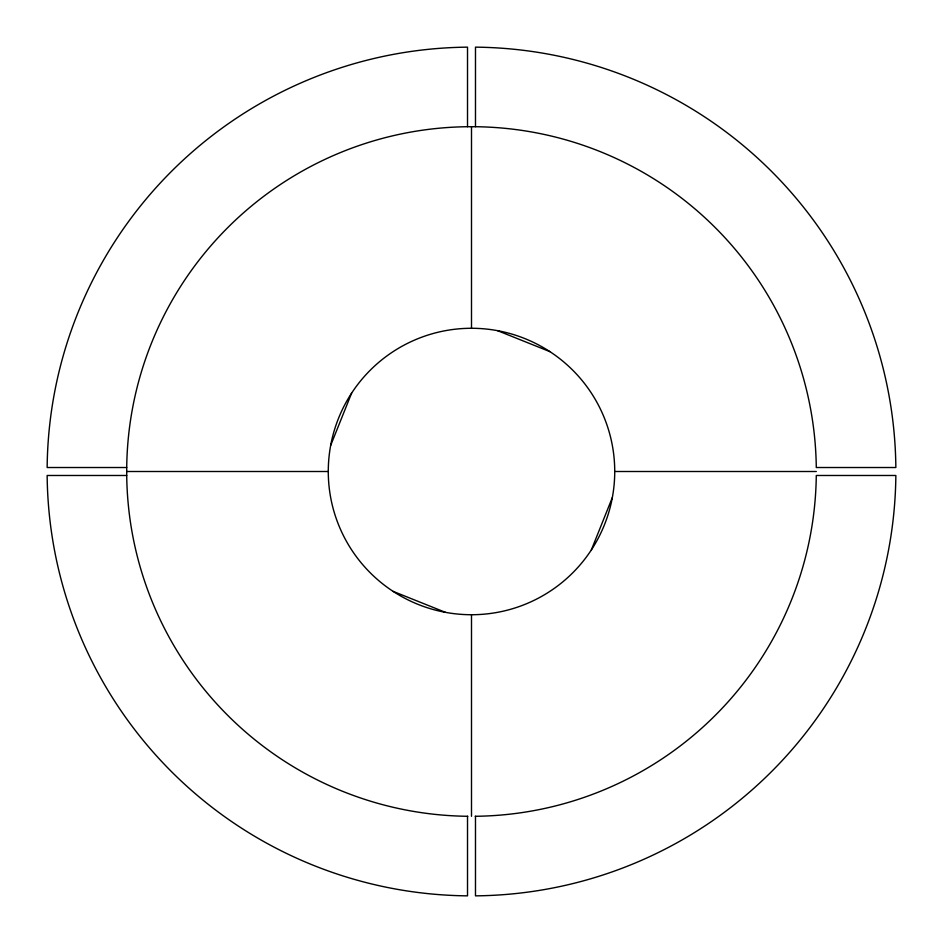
<?xml version="1.0" encoding="UTF-8"?>
<svg xmlns="http://www.w3.org/2000/svg" width="943" height="943" viewBox="0 0 943 943"><rect width="100%" height="100%" fill="white"/><g stroke="black" fill="none" stroke-linecap="round" stroke-linejoin="round"><path stroke-width="1.41" d="M467.775 816.284L467.516 816.284A344.808 344.808 0 0 1 126.716 475.484L126.716 467.516A344.808 344.808 0 0 1 467.516 126.716L475.484 126.716A344.808 344.808 0 0 1 816.284 467.516L895.85 467.516A424.374 424.374 0 0 0 475.484 47.15L475.484 126.716M330.663 445.438L351.621 393.125M591.379 549.875L612.337 497.562M475.225 816.284L475.484 816.284A344.808 344.808 0 0 0 816.284 475.484L895.85 475.484A424.374 424.374 0 0 1 475.484 895.85L475.484 816.284M126.716 467.516L47.15 467.516A424.374 424.374 0 0 1 467.516 47.15L467.516 126.716M126.692 471.5L328.27 471.5M614.73 471.5A143.23 143.23 0 0 0 399.891 347.46A143.23 143.23 0 0 0 399.891 595.54A143.23 143.23 0 0 0 614.73 471.5L816.308 471.5M126.716 475.484L47.15 475.484A424.374 424.374 0 0 0 467.516 895.85L467.516 816.284M471.5 816.308L471.5 614.73M497.562 330.663L549.875 351.621M393.125 591.379L445.438 612.337M471.5 126.692L471.5 328.27"/></g></svg>
